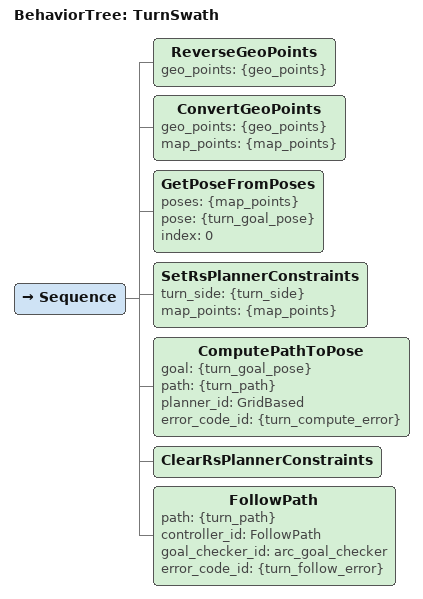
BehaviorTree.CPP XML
<root BTCPP_format="4" main_tree_to_execute="TurnSwath">
  <BehaviorTree ID="TurnSwath">
    <Sequence>

      <!-- Prepare: reverse geo_points so map_points[0] = next swath start -->
      <ReverseGeoPoints geo_points="{geo_points}"/>
      <ConvertGeoPoints geo_points="{geo_points}" map_points="{map_points}"/>
      <GetPoseFromPoses poses="{map_points}" pose="{turn_goal_pose}" index="0"/>

      <!-- Constrain RS planner to headland side, plan, then clear constraint -->
      <SetRsPlannerConstraints turn_side="{turn_side}" map_points="{map_points}"/>
      <ComputePathToPose goal="{turn_goal_pose}" path="{turn_path}"
                         planner_id="GridBased"
                         error_code_id="{turn_compute_error}"/>
      <ClearRsPlannerConstraints/>

      <FollowPath path="{turn_path}" controller_id="FollowPath"
                  goal_checker_id="arc_goal_checker"
                  error_code_id="{turn_follow_error}"/>

    </Sequence>
  </BehaviorTree>
</root>
